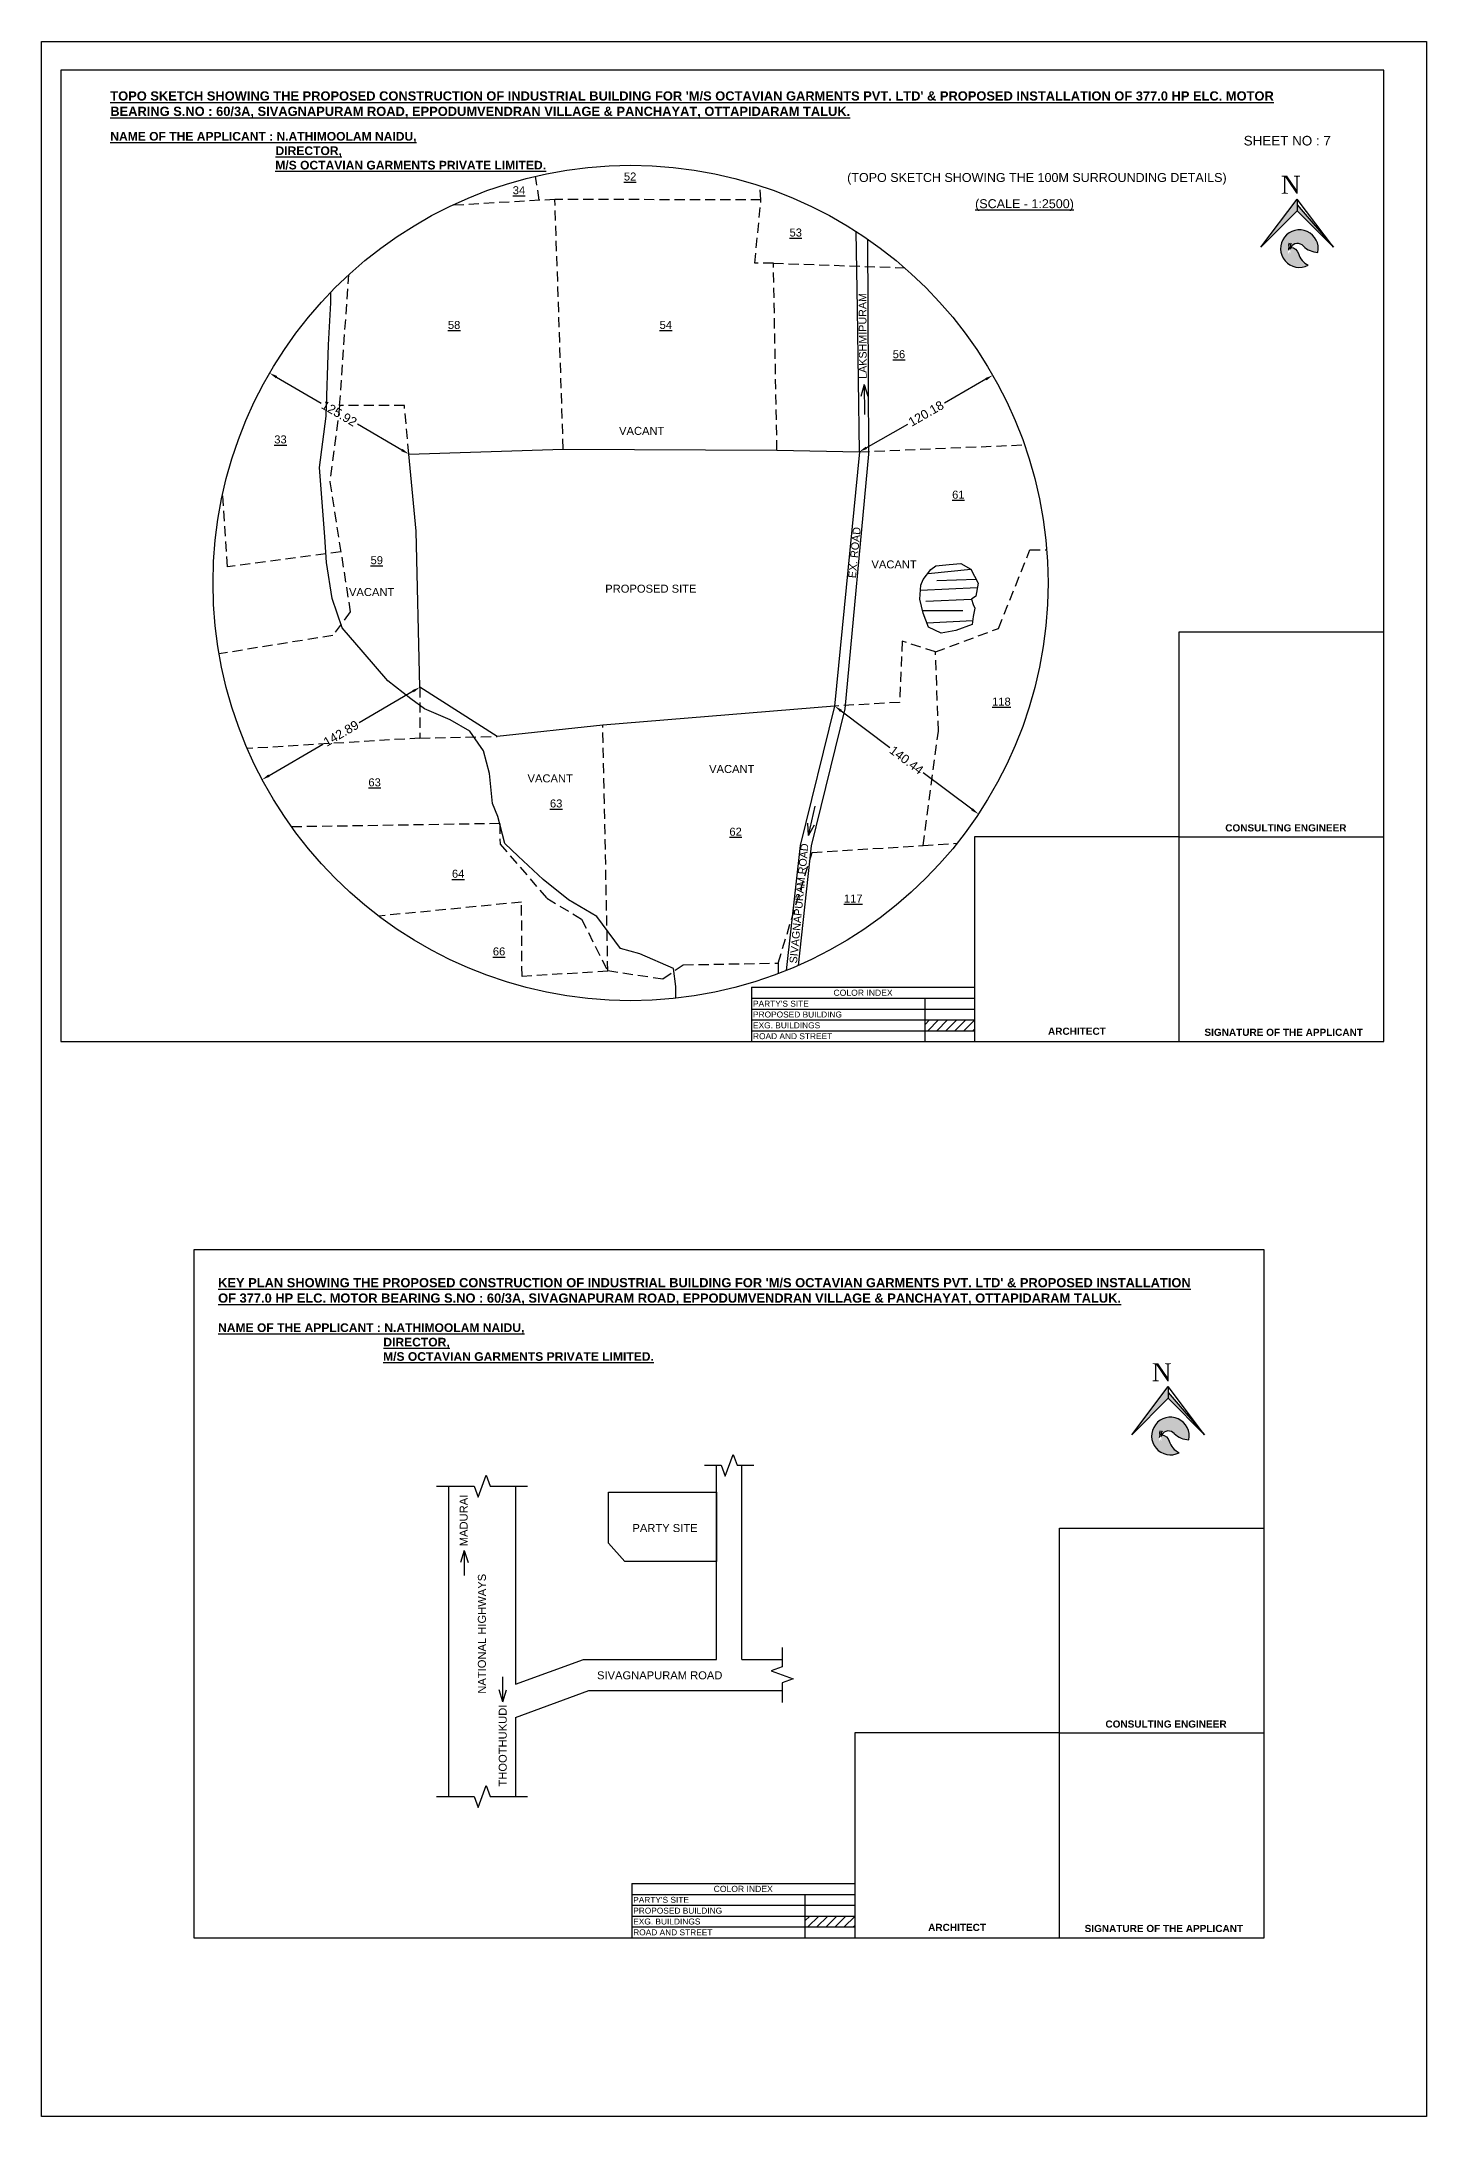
# Model space of a CAD drawing. Header units: metres. Extents: x 3715 to 4596, y 2418 to 2709.
# Drawn here: x 4117.4 to 4160.7, y 2582.6 to 2647.4 of the extents above; entities that cross this region are included whole.
import ezdxf

# ---------------------------------------------------------------- set-up
doc = ezdxf.new("R2010")
doc.units = ezdxf.units.M
doc.header["$MEASUREMENT"] = 0
doc.linetypes.add('HIDDEN', pattern=[9.525, 6.35, -3.175])
doc.layers.add('LOCATION_PLAN', color=7, linetype='Continuous')
doc.styles.get("Standard").update_dxf_attribs({"font": 'arial.ttf'})
doc.dimstyles.new('2500', dxfattribs={"dimtxt": 0.28, "dimasz": 0.25, "dimexe": 0.01, "dimexo": 0.2, "dimgap": 0.09, "dimtad": 0, "dimlfac": 25, "dimzin": 0, "dimdsep": 46, "dimtxsty": 'Standard', "dimcen": 0.09, "dimadec": 0, "dimazin": 0, "dimtfac": 1, "dimtofl": 0, "dimtmove": 2, "dimatfit": 3, "dimfxl": 0, "dimtolj": 1, "dimtzin": 0, "dimarcsym": 0})

# ---------------------------------------------------------------- blocks, each defined once
blk = doc.blocks.new('*T431')
at = {"color": 0, "linetype": 'ByBlock', "lineweight": -2}
for p, q in [((0, 0), (6.97, 0)), ((0, 0), (0, -1.699)), ((6.97, 0), (6.97, -1.699)), ((0, -0.346), (6.97, -0.346)), ((5.416, -0.346), (5.416, -1.699)), ((0, -0.684), (6.97, -0.684)), ((0, -1.022), (6.97, -1.022)), ((0, -1.361), (6.97, -1.361)), ((0, -1.699), (6.97, -1.699))]:
    blk.add_line(p, q, dxfattribs=at)
at = {"color": 0}
for s, insert, char_height, width, attachment_point in [("{\\fArial Baltic|b0|i0|c186|p34;PARTY'S SITE}", (0.045, -0.515), 0.18662, 5.32642, 4), ('COLOR INDEX ', (3.485, -0.173), 0.192, 6.8802, 5), ('{\\fArial Baltic|b0|i0|c186|p34;PROPOSED }BUILDING', (0.045, -0.853), 0.18662, 5.32642, 4), ('EXG. BUILDINGS', (0.045, -1.192), 0.18662, 5.32642, 4), ('ROAD AND STREET', (0.045, -1.53), 0.18662, 5.32642, 4)]:
    blk.add_mtext(s, dxfattribs=dict(at, insert=insert, char_height=char_height, width=width, attachment_point=attachment_point))
blk = doc.blocks.new('*T611')
at = {"color": 0, "linetype": 'ByBlock', "lineweight": -2}
for p, q in [((0, 0), (6.97, 0)), ((0, 0), (0, -1.699)), ((6.97, 0), (6.97, -1.699)), ((0, -0.346), (6.97, -0.346)), ((5.416, -0.346), (5.416, -1.699)), ((0, -0.684), (6.97, -0.684)), ((0, -1.022), (6.97, -1.022)), ((0, -1.361), (6.97, -1.361)), ((0, -1.699), (6.97, -1.699))]:
    blk.add_line(p, q, dxfattribs=at)
at = {"color": 0}
for s, insert, char_height, width, attachment_point in [("{\\fArial Baltic|b0|i0|c186|p34;PARTY'S SITE}", (0.045, -0.515), 0.18662, 5.32642, 4), ('COLOR INDEX ', (3.485, -0.173), 0.192, 6.8802, 5), ('{\\fArial Baltic|b0|i0|c186|p34;PROPOSED }BUILDING', (0.045, -0.853), 0.18662, 5.32642, 4), ('EXG. BUILDINGS', (0.045, -1.192), 0.18662, 5.32642, 4), ('ROAD AND STREET', (0.045, -1.53), 0.18662, 5.32642, 4)]:
    blk.add_mtext(s, dxfattribs=dict(at, insert=insert, char_height=char_height, width=width, attachment_point=attachment_point))
blk = doc.blocks.new('*D612')
at = {"color": 0, "lineweight": -2}
for p, q in [((4146.946, 2636.841), (4145.649, 2636.097)), ((4147.163, 2636.965), (4147.158, 2636.974)), ((4143.209, 2634.699), (4144.506, 2635.443)), ((4142.992, 2634.575), (4142.997, 2634.566))]:
    blk.add_line(p, q, dxfattribs=at)
at = {"color": 0}
for points in [[(4146.926, 2636.877), (4146.967, 2636.804), (4147.163, 2636.965)], [(4143.188, 2634.735), (4143.23, 2634.663), (4142.992, 2634.575)]]:
    blk.add_solid(points, dxfattribs=at)
at = {"color": 0, "insert": (4145.078, 2635.77), "char_height": 0.28, "attachment_point": 5, "rotation": 29.81161}
blk.add_mtext('\\A1;120.18', dxfattribs=at)
blk = doc.blocks.new('*D613')
at = {"color": 0, "lineweight": -2}
for p, q in [((4124.552, 2637.034), (4124.557, 2637.043)), ((4124.768, 2636.908), (4126.162, 2636.098)), ((4128.691, 2634.629), (4127.297, 2635.439)), ((4128.907, 2634.503), (4128.912, 2634.512))]:
    blk.add_line(p, q, dxfattribs=at)
at = {"color": 0}
for points in [[(4124.789, 2636.944), (4124.748, 2636.872), (4124.552, 2637.034)], [(4128.712, 2634.665), (4128.67, 2634.593), (4128.907, 2634.503)]]:
    blk.add_solid(points, dxfattribs=at)
at = {"color": 0, "insert": (4126.73, 2635.769), "char_height": 0.28, "attachment_point": 5, "rotation": 329.83875}
blk.add_mtext('\\A1;125.92', dxfattribs=at)
blk = doc.blocks.new('*D614')
at = {"color": 0, "lineweight": -2}
for p, q in [((4129.039, 2627.093), (4127.356, 2626.108)), ((4129.254, 2627.219), (4129.259, 2627.211)), ((4124.537, 2624.458), (4126.22, 2625.443)), ((4124.322, 2624.332), (4124.327, 2624.323))]:
    blk.add_line(p, q, dxfattribs=at)
at = {"color": 0}
for points in [[(4129.018, 2627.129), (4129.06, 2627.057), (4129.254, 2627.219)], [(4124.516, 2624.494), (4124.559, 2624.422), (4124.322, 2624.332)]]:
    blk.add_solid(points, dxfattribs=at)
at = {"color": 0, "insert": (4126.788, 2625.775), "char_height": 0.28, "attachment_point": 5, "rotation": 30.34554}
blk.add_mtext('\\A1;142.89', dxfattribs=at)
blk = doc.blocks.new('*D615')
at = {"color": 0, "lineweight": -2}
for p, q in [((4142.219, 2626.629), (4142.213, 2626.621)), ((4142.419, 2626.478), (4143.94, 2625.337)), ((4146.512, 2623.406), (4144.991, 2624.547)), ((4146.712, 2623.256), (4146.718, 2623.264))]:
    blk.add_line(p, q, dxfattribs=at)
at = {"color": 0}
for points in [[(4142.444, 2626.512), (4142.394, 2626.445), (4142.219, 2626.629)], [(4146.537, 2623.439), (4146.487, 2623.372), (4146.712, 2623.256)]]:
    blk.add_solid(points, dxfattribs=at)
at = {"color": 0, "insert": (4144.466, 2624.942), "char_height": 0.28, "attachment_point": 5, "rotation": 323.09897}
blk.add_mtext('\\A1;140.44', dxfattribs=at)

msp = doc.modelspace()

# ---------------------------------------------------------------- hatches: boundary and pattern name
h = msp.add_hatch(color=256)
h.paths.add_polyline_path([(4155.54505, 2640.96516), (4156.68148, 2642.10243), (4156.68148, 2642.47334)])
h.paths.add_polyline_path([(4157.8179, 2640.96516), (4156.68148, 2642.28788), (4156.68148, 2642.10243)])
for points in [[(4156.40555, 2640.87896, -0.17334674), (4156.4269, 2640.96242, -0.26415952), (4156.43357, 2641.08864, -0.70850376), (4156.48953, 2641.08989, 0.3232033), (4156.48114, 2640.96105, -0.52211637), (4156.87488, 2640.99882, 0.1795812), (4157.32852, 2640.80671, 4.41027122), (4157.02256, 2640.40187, -0.20660497), (4156.71713, 2640.76602, 0.32674051), (4156.48114, 2640.96105, 0.15758842), (4156.45613, 2640.89799, -0.10064582), (4156.46373, 2640.76344, 0.36439412), (4156.4304, 2640.82316, -0.16954522), (4156.41254, 2640.78593, 0.1092233), (4156.39955, 2640.75976, -0.08894645)], [(4152.37048, 2603.77403, -0.17334674), (4152.39183, 2603.85748, -0.26415952), (4152.3985, 2603.9837, -0.70850376), (4152.45446, 2603.98495, 0.3232033), (4152.44607, 2603.85611, -0.52211637), (4152.83981, 2603.89389, 0.1795812), (4153.29345, 2603.70177, 4.41027122), (4152.98749, 2603.29694, -0.20660497), (4152.68206, 2603.66109, 0.32674051), (4152.44607, 2603.85611, 0.15758842), (4152.42106, 2603.79305, -0.10064582), (4152.42866, 2603.6585, 0.36439412), (4152.39533, 2603.71823, -0.16954522), (4152.37747, 2603.68099, 0.1092233), (4152.36447, 2603.65482, -0.08894645)]]:
    msp.add_hatch(color=256).paths.add_polyline_path(points)
h = msp.add_hatch()
h.set_pattern_fill('ANSI31', color=256, scale=1.6, style=0)
h.set_pattern_definition([(45, (3079.12763, 1424.04775), (-0.141421356, 0.141421356), [])])
h.paths.add_polyline_path([(4145.03861, 2616.82006), (4145.03861, 2616.48164), (4146.59238, 2616.48164), (4146.59238, 2616.82006)])
h = msp.add_hatch(color=256)
h.paths.add_polyline_path([(4151.50998, 2603.86022), (4152.6464, 2604.99749), (4152.6464, 2605.3684)])
h.paths.add_polyline_path([(4153.78283, 2603.86022), (4152.6464, 2605.18294), (4152.6464, 2604.99749)])
h = msp.add_hatch()
h.set_pattern_fill('ANSI31', color=256, scale=1.6, style=0)
h.set_pattern_definition([(45, (3075.38075, 1396.04474), (-0.141421356, 0.141421356), [])])
h.paths.add_polyline_path([(4141.29173, 2588.81705), (4141.29173, 2588.47864), (4142.8455, 2588.47864), (4142.8455, 2588.81705)])

# ---------------------------------------------------------------- linework, layer by layer
for p, q in [((4155.54505, 2640.96516), (4156.68148, 2642.47334)), ((4156.68148, 2642.47334), (4156.68148, 2642.10243)), ((4157.8179, 2640.96516), (4156.68148, 2642.47334)), ((4156.68148, 2642.28788), (4157.8179, 2640.96516)), ((4155.54505, 2640.96516), (4156.68148, 2642.10243)), ((4157.8179, 2640.96516), (4156.68148, 2642.10243)), ((4143.14084, 2636.67308), (4143.04005, 2636.30451)), ((4143.14084, 2636.67308), (4143.15754, 2635.73584)), ((4143.14084, 2636.67308), (4143.2547, 2636.30834)), ((4152.99238, 2616.14378), (4152.99238, 2628.94378)), ((4152.99238, 2628.94378), (4159.39238, 2628.94378)), ((4141.40365, 2622.58416), (4141.61463, 2623.49751)), ((4141.40365, 2622.58416), (4141.3816, 2622.96563)), ((4141.40365, 2622.58416), (4141.59078, 2622.91731)), ((4152.99238, 2622.54378), (4146.59238, 2622.54378)), ((4146.59238, 2622.54378), (4146.59238, 2616.14378)), ((4152.99238, 2622.54378), (4159.39238, 2622.54378)), ((4151.50998, 2603.86022), (4152.6464, 2605.3684)), ((4152.6464, 2605.3684), (4152.6464, 2604.99749)), ((4153.78283, 2603.86022), (4152.6464, 2605.3684)), ((4151.50998, 2603.86022), (4152.6464, 2604.99749)), ((4152.6464, 2605.18294), (4153.78283, 2603.86022)), ((4153.78283, 2603.86022), (4152.6464, 2604.99749)), ((4138.5204, 2596.84087), (4138.5204, 2602.90395)), ((4139.31784, 2596.84087), (4139.31784, 2602.90395)), ((4149.2455, 2588.14077), (4149.2455, 2600.94077)), ((4149.2455, 2600.94077), (4155.6455, 2600.94077)), ((4130.64144, 2600.24382), (4130.52427, 2599.86789)), ((4130.64144, 2600.24382), (4130.64144, 2599.4618)), ((4130.64144, 2600.24382), (4130.7586, 2599.86789)), ((4135.15098, 2600.47101), (4135.65853, 2599.90177)), ((4131.84255, 2595.51174), (4131.84255, 2596.29376)), ((4131.84255, 2595.51174), (4131.72539, 2595.88768)), ((4131.84255, 2595.51174), (4131.95972, 2595.88768)), ((4149.2455, 2594.54077), (4142.8455, 2594.54077)), ((4142.8455, 2594.54077), (4142.8455, 2588.14077)), ((4149.2455, 2594.54077), (4155.6455, 2594.54077))]:
    msp.add_line(p, q)
for points in [[(4118.02847, 2616.14378), (4159.39238, 2616.14378), (4159.39238, 2646.49885), (4118.02847, 2646.49885)], [(4144.98977, 2630.57911), (4145.23061, 2630.89589), (4145.3821, 2631.01029), (4145.79959, 2631.05742), (4146.16695, 2631.08581), (4146.48107, 2630.90254), (4146.7044, 2630.46434), (4146.62856, 2630.06361), (4146.50203, 2629.96673), (4146.55472, 2629.79817), (4146.59902, 2629.68762), (4146.55472, 2629.42434), (4146.5168, 2629.17567), (4146.00925, 2628.99091), (4145.5491, 2628.91146), (4145.15185, 2629.09941), (4144.98704, 2629.53096), (4144.88768, 2629.96907), (4144.9112, 2630.41102), (4144.98977, 2630.57911)], [(4122.1875, 2588.14077), (4155.6455, 2588.14077), (4155.6455, 2609.64284), (4122.1875, 2609.64284)]]:
    msp.add_lwpolyline(points, close=True)
at = {"linetype": 'HIDDEN', "ltscale": 0.05}
for points in [[(4132.98417, 2642.43244), (4132.86602, 2643.18563)], [(4140.41657, 2634.62206), (4140.30532, 2640.46914), (4139.72284, 2640.46914), (4139.91481, 2642.44383), (4139.88531, 2642.88504)], [(4139.91481, 2642.44383), (4133.47344, 2642.46088), (4130.2538, 2642.27369)], [(4133.73667, 2634.6588), (4133.47344, 2642.46088)], [(4140.30532, 2640.46914), (4144.40553, 2640.32292)], [(4126.74365, 2636.02017), (4127.02888, 2640.10774)], [(4128.90718, 2634.50325), (4128.76573, 2636.02017), (4126.74365, 2636.02017), (4126.4381, 2633.63484), (4127.07473, 2629.57172), (4126.52725, 2628.8336), (4122.97445, 2628.26093)], [(4142.99214, 2634.57504), (4148.15638, 2634.7914)], [(4126.78103, 2631.44617), (4123.24203, 2630.98424), (4123.08345, 2633.2503)], [(4145.3719, 2628.32044), (4147.34048, 2629.05443), (4148.32623, 2631.51333), (4148.84916, 2631.51333)], [(4135.12829, 2618.36607), (4136.84581, 2618.10313), (4137.48754, 2618.54406), (4140.44935, 2618.59643), (4141.51404, 2622.0512), (4144.98358, 2622.27391), (4145.46597, 2625.84692), (4145.3719, 2628.32044), (4144.32963, 2628.65417), (4144.24868, 2626.74301), (4142.2194, 2626.62852)], [(4129.25432, 2627.21925), (4129.25432, 2625.6289), (4131.67052, 2625.68156)], [(4134.30368, 2619.97364), (4135.12882, 2618.34037), (4134.97168, 2626.03478)], [(4129.25432, 2625.6289), (4123.85513, 2625.30018)], [(4131.74897, 2622.95656), (4125.2417, 2622.85385)], [(4131.74897, 2622.95656), (4131.75912, 2622.31337), (4133.22185, 2620.62528), (4134.30368, 2619.97364)], [(4144.98358, 2622.27391), (4146.0464, 2622.34213)], [(4135.12882, 2618.34037), (4132.44649, 2618.18343), (4132.43099, 2620.50141), (4127.96356, 2620.06581)], [(4140.44935, 2618.59643), (4140.44935, 2618.26492)]]:
    msp.add_lwpolyline(points, dxfattribs=at)
for points in [[(4141.09045, 2618.52667), (4141.4982, 2622.25984), (4142.5494, 2626.54349), (4143.28836, 2634.5008), (4143.26831, 2639.08565), (4143.259, 2641.21346)], [(4142.99214, 2634.57504), (4142.92896, 2639.03148), (4142.89457, 2641.4564)], [(4137.25765, 2617.5006), (4137.25765, 2617.86712), (4137.18144, 2618.43144), (4136.12915, 2618.88351), (4135.52497, 2619.05506), (4134.78698, 2620.05318), (4133.8964, 2620.57609), (4133.10645, 2621.21086), (4132.32963, 2621.93568), (4131.90346, 2622.33332), (4131.68881, 2623.18218), (4131.52692, 2623.57981), (4131.42975, 2624.52228), (4131.24525, 2625.22742), (4130.81135, 2625.84598), (4130.19606, 2626.19565), (4129.39371, 2626.54485), (4128.96401, 2626.8546), (4128.24589, 2627.41826), (4127.47526, 2628.31257), (4126.81819, 2629.07509), (4126.50775, 2629.99446), (4126.33109, 2631.11626), (4126.28442, 2631.91462), (4126.11833, 2634.08344), (4126.31741, 2635.68823), (4126.3969, 2637.91627), (4126.46873, 2639.23341), (4126.46873, 2639.5638)], [(4145.13957, 2630.77615), (4146.48107, 2630.90254)], [(4145.41055, 2630.55138), (4146.6394, 2630.59187)], [(4146.67685, 2630.31878), (4144.90184, 2630.23514)], [(4145.0709, 2629.90274), (4146.50203, 2629.96673)], [(4146.22565, 2629.60704), (4144.97086, 2629.60229)], [(4145.10278, 2629.2279), (4146.53576, 2629.3)], [(4142.2194, 2626.62852), (4141.13649, 2622.27636), (4140.70288, 2618.3637)], [(4130.15057, 2602.24892), (4130.15057, 2592.55839)], [(4132.24123, 2602.24892), (4132.24123, 2596.06385)], [(4135.15098, 2600.47101), (4135.15098, 2602.06707), (4138.5204, 2602.06707), (4138.5204, 2599.90177), (4135.65853, 2599.90177)], [(4132.24123, 2596.06385), (4134.36557, 2596.84087), (4138.5204, 2596.84087)], [(4139.31784, 2596.84087), (4140.57407, 2596.84087)], [(4132.24123, 2595.0247), (4134.53845, 2595.86495), (4140.57407, 2595.86495)], [(4132.24123, 2595.0247), (4132.24123, 2592.55839)]]:
    msp.add_lwpolyline(points)
for points in [[(4156.4269, 2640.96242, 0.17334674), (4156.40555, 2640.87896, 0.17334674)], [(4156.43357, 2641.08864, 0.26415952), (4156.4269, 2640.96242, 0.30954043)], [(4156.48114, 2640.96105, 0.15758842), (4156.45613, 2640.89799, 0.15758842)], [(4156.48953, 2641.08989, 0.32320331), (4156.48114, 2640.96105)], [(4156.87488, 2640.99882, 0.52211637), (4156.48114, 2640.96105, 1.7384779)], [(4156.48114, 2640.96105, -0.32674051), (4156.71713, 2640.76602, 0.20660497), (4157.02256, 2640.40187, 0.226604)], [(4156.87488, 2640.99882, 0.1795812), (4157.32852, 2640.80671, -1.00353969)], [(4152.3985, 2603.9837, 0.26415952), (4152.39183, 2603.85748, 0.30954043)], [(4152.45446, 2603.98495, 0.32320331), (4152.44607, 2603.85611)], [(4152.83981, 2603.89389, 0.52211637), (4152.44607, 2603.85611, 1.7384779)], [(4152.39183, 2603.85748, 0.17334674), (4152.37048, 2603.77403, 0.17334674)], [(4152.44607, 2603.85611, 0.15758842), (4152.42106, 2603.79305, 0.15758842)], [(4152.44607, 2603.85611, -0.32674051), (4152.68206, 2603.66109, 0.20660497), (4152.98749, 2603.29694, 0.226604)], [(4152.83981, 2603.89389, 0.1795812), (4153.29345, 2603.70177, -1.00353969)]]:
    msp.add_lwpolyline(points, format="xyb")
at = {"ltscale": 400}
msp.add_lwpolyline([(4131.67052, 2625.68156), (4129.25432, 2627.21925), (4129.13223, 2632.08972), (4128.90718, 2634.50325), (4133.73667, 2634.6588), (4140.41657, 2634.62206), (4142.99214, 2634.57504), (4142.2194, 2626.62852), (4134.97168, 2626.03478), (4131.67052, 2625.68156)], close=True, dxfattribs=at)
at = {"linetype": 'Continuous'}
for points in [[(4138.1454, 2602.90395), (4138.66912, 2602.90395), (4138.79412, 2602.56052), (4139.04412, 2603.24739), (4139.16912, 2602.90395), (4139.69284, 2602.90395)], [(4129.77557, 2602.24892), (4130.9459, 2602.24892), (4131.0709, 2601.90549), (4131.3209, 2602.59236), (4131.4459, 2602.24892), (4132.61623, 2602.24892)], [(4140.57407, 2597.21587), (4140.57407, 2596.60291), (4140.23063, 2596.47791), (4140.9175, 2596.22791), (4140.57407, 2596.10291), (4140.57407, 2595.48995)], [(4129.77557, 2592.55839), (4130.9459, 2592.55839), (4131.0709, 2592.21496), (4131.3209, 2592.90183), (4131.4459, 2592.55839), (4132.61623, 2592.55839)]]:
    msp.add_lwpolyline(points, dxfattribs=at)
msp.add_circle((4135.83781, 2630.47579), 13.05265)
for centre in [(4156.75213, 2640.92429), (4152.71706, 2603.81935)]:
    msp.add_arc(centre, 0.58826, 348.4699713, 297.3682693)
at = {"layer": 'LOCATION_PLAN'}
msp.add_lwpolyline([(4117.42078, 2647.39524), (4160.72462, 2647.39524), (4160.72462, 2582.55637), (4117.42078, 2582.55637)], close=True, dxfattribs=at)

# ---------------------------------------------------------------- block references
for name, p in [('*T431', (4139.62261, 2617.84301)), ('*T611', (4135.87573, 2589.84))]:
    msp.add_blockref(name, p)

# ---------------------------------------------------------------- texts
at = {"attachment_point": 1}
for s, width, gutter_width, heights, insert, char_height in [("\\A1;{\\fArial|b1|i0|c0|p34;\\LTOPO SKETCH SHOWING THE PROPOSED CONSTRUCTION OF INDUSTRIAL BUILDING FOR 'M/S OCTAVIAN GARMENTS PVT. LTD' & PROPOSED INSTALLATION OF 377.0 HP ELC. MOTOR  \\PBEARING S.NO : 60/3A, SIVAGNAPURAM ROAD, EPPODUMVENDRAN VILLAGE & PANCHAYAT, OTTAPIDARAM TALUK.\\H1.44331x; }", 39.0248158, 1, [3.47456], (4119.57285, 2645.83798), 0.288), ('SHEET NO : 7', 3.2857577, 1, [0], (4155.00933, 2644.44588), 0.3), ('{\\L34}', 28.1759917, 1, [7.5], (4132.15516, 2642.87313), 0.25), ('{\\L52}', 28.1759917, 1, [7.5], (4135.6298, 2643.3016), 0.25), ('(TOPO SKETCH SHOWING THE 100M SURROUNDING DETAILS)', 22.8661817, 45, [0], (4142.61039, 2643.28549), 0.28), ('{\\L(SCALE - 1:2500)}', 6.5697906, 1, [0], (4146.61183, 2642.46767), 0.28), ('{\\L53}', 28.1759917, 1, [7.5], (4140.80868, 2641.5514), 0.25), ('{\\L58}', 9.5849419, 1, [0], (4130.12806, 2638.66291), 0.25), ('{\\L54}', 9.5849419, 1, [0], (4136.74645, 2638.66291), 0.25), ('{\\L56}', 28.1759917, 1, [7.5], (4144.03538, 2637.74863), 0.25), ('{\\L33}', 28.1759917, 1, [7.5], (4124.69832, 2635.08634), 0.25), ('VACANT', 2.46225, 1, [0], (4135.47903, 2635.35295), 0.25), ('{\\L61}', 9.5849419, 1, [0], (4145.89294, 2633.3605), 0.25), ('{\\L59}', 28.1759917, 1, [7.5], (4127.70899, 2631.31188), 0.25), ('VACANT', 2.46225, 1, [0], (4143.3698, 2631.18104), 0.25), ('VACANT', 2.46225, 1, [0], (4127.03483, 2630.31764), 0.25), ('{\\L118}', 9.5849419, 1, [0], (4147.14212, 2626.89395), 0.25), ('VACANT', 2.46225, 1, [0], (4138.29451, 2624.78754), 0.25), ('{\\L63}', 28.1759917, 1, [7.5], (4127.64153, 2624.37078), 0.25), ('VACANT', 2.46225, 1, [0], (4132.61755, 2624.49465), 0.25), ('{\\L63}', 28.1759917, 1, [7.5], (4133.31757, 2623.71106), 0.25), ('{\\L62}', 9.5849419, 1, [0], (4138.92888, 2622.82848), 0.25), ('{\\L64}', 28.1759917, 1, [7.5], (4130.2533, 2621.5149), 0.25), ('{\\L117}', 9.5849419, 1, [0], (4142.50945, 2620.74089), 0.25), ('{\\L66}', 28.1759917, 1, [7.5], (4131.53312, 2619.08757), 0.25), ("\\A1;{\\fArial|b1|i0|c0|p34;\\LKEY PLAN SHOWING THE PROPOSED CONSTRUCTION OF INDUSTRIAL BUILDING FOR 'M/S OCTAVIAN GARMENTS PVT. LTD' & PROPOSED INSTALLATION \\POF 377.0 HP ELC. MOTOR BEARING S.NO : 60/3A, SIVAGNAPURAM ROAD, EPPODUMVENDRAN VILLAGE & PANCHAYAT, OTTAPIDARAM TALUK.\\H1.44331x; }", 34.1737622, 1, [3.05101], (4122.94321, 2608.75539), 0.288), ('PARTY SITE', 24.9187815, 1, [0], (4135.89684, 2601.06938), 0.25), ('SIVAGNAPURAM ROAD', 24.9187815, 1, [0], (4134.79067, 2596.46748), 0.25)]:
    msp.add_mtext_dynamic_manual_height_columns(s, width=width, gutter_width=gutter_width, heights=heights, dxfattribs=dict(at, insert=insert, char_height=char_height))
for s, insert, char_height, width in [('\\A1;{\\fArial|b1|i0|c0|p34;\\LNAME OF THE APPLICANT : N.ATHIMOOLAM NAIDU, \\P}^I                                       {\\fArial|b1|i0|c0|p34;\\LDIRECTOR,\\P}^I^I^I^I        {\\fArial|b1|i0|c0|p34;\\LM/S OCTAVIAN GARMENTS PRIVATE LIMITED.}', (4119.57285, 2644.56714), 0.27, 20.1821066), ('{\\fDutch801 XBd BT|b0|i0|c0|p18;\\W6.35945;  \\W1;N}', (4153.48561, 2643.19803), 0.5601789, 6.3433425), ('\\A1;{\\fArial|b1|i0|c0|p34;\\LNAME OF THE APPLICANT : N.ATHIMOOLAM NAIDU, \\P}^I                                       {\\fArial|b1|i0|c0|p34;\\LDIRECTOR,\\P}^I^I^I^I        {\\fArial|b1|i0|c0|p34;\\LM/S OCTAVIAN GARMENTS PRIVATE LIMITED.}', (4122.94321, 2607.33958), 0.27, 20.1821066), ('{\\fDutch801 XBd BT|b0|i0|c0|p18;\\W6.35945;  \\W1;N}', (4149.45054, 2606.0931), 0.5601789, 6.3433425)]:
    msp.add_mtext(s, dxfattribs=dict(at, insert=insert, char_height=char_height, width=width))
for s, width, insert, char_height, rotation in [('LAKSHMIPURAM', 6.5938788, (4142.98175, 2636.85361), 0.24, 90.2505424), ('EX. ROAD', 2.3980208, (4142.64248, 2630.64058), 0.24, 84.4458577), ('SIVAGNAPURAM ROAD', 6.5938788, (4140.80089, 2618.60296), 0.24, 84.4458577), ('MADURAI', 24.9187815, (4130.49459, 2600.37546), 0.25, 90), ('NATIONAL HIGHWAYS', 24.9187815, (4131.06519, 2595.76743), 0.25, 90), ('THOOTHUKUDI', 24.9187815, (4131.71614, 2592.86611), 0.25, 90)]:
    msp.add_mtext_dynamic_manual_height_columns(s, width=width, gutter_width=1, heights=[0], dxfattribs=dict(at, insert=insert, char_height=char_height, rotation=rotation))
at = {"color": 5, "insert": (4135.04714, 2630.42208), "char_height": 0.25, "attachment_point": 1}
msp.add_mtext_dynamic_manual_height_columns('{\\C256;PROPOSED SITE}', width=115.999218, gutter_width=1, heights=[0], dxfattribs=at)
at = {"color": 7, "char_height": 0.224, "attachment_point": 1}
for s, insert, width in [('{\\fArial Baltic|b1|i0|c0|p34;CONSULTING ENGINEER}', (4154.43173, 2622.93474), 14.5272325), ('{\\fArial Baltic|b1|i0|c0|p34;ARCHITECT }', (4148.88976, 2616.58004), 3.8691501), ('{\\fArial Baltic|b1|i0|c0|p34;SIGNATURE OF THE APPLICANT}', (4153.78166, 2616.54746), 14.5272325), ('{\\fArial Baltic|b1|i0|c0|p34;CONSULTING ENGINEER}', (4150.68485, 2594.93173), 14.5272325), ('{\\fArial Baltic|b1|i0|c0|p34;ARCHITECT }', (4145.14288, 2588.57703), 3.8691501), ('{\\fArial Baltic|b1|i0|c0|p34;SIGNATURE OF THE APPLICANT}', (4150.03478, 2588.54446), 14.5272325)]:
    msp.add_mtext(s, dxfattribs=dict(at, insert=insert, width=width))

# ---------------------------------------------------------------- dimensions: what is measured, and where the dimension line sits
for p1, p2, picture, middle in [((4128.90718, 2634.50325), (4124.5523, 2637.0339), '*D613', (4126.72974, 2635.76858)), ((4142.99214, 2634.57504), (4147.16314, 2636.96491), '*D612', (4145.07764, 2635.76998)), ((4129.25432, 2627.21925), (4124.32171, 2624.3316), '*D614', (4126.78802, 2625.77542)), ((4142.2194, 2626.62852), (4146.71162, 2623.25554), '*D615', (4144.46551, 2624.94203))]:
    dim = msp.add_aligned_dim(p1=p1, p2=p2, distance=0, dimstyle='2500')
    dim.commit()
    dim.dimension.update_dxf_attribs({"geometry": picture, "text_midpoint": middle})

doc.saveas('drawing.dxf')
